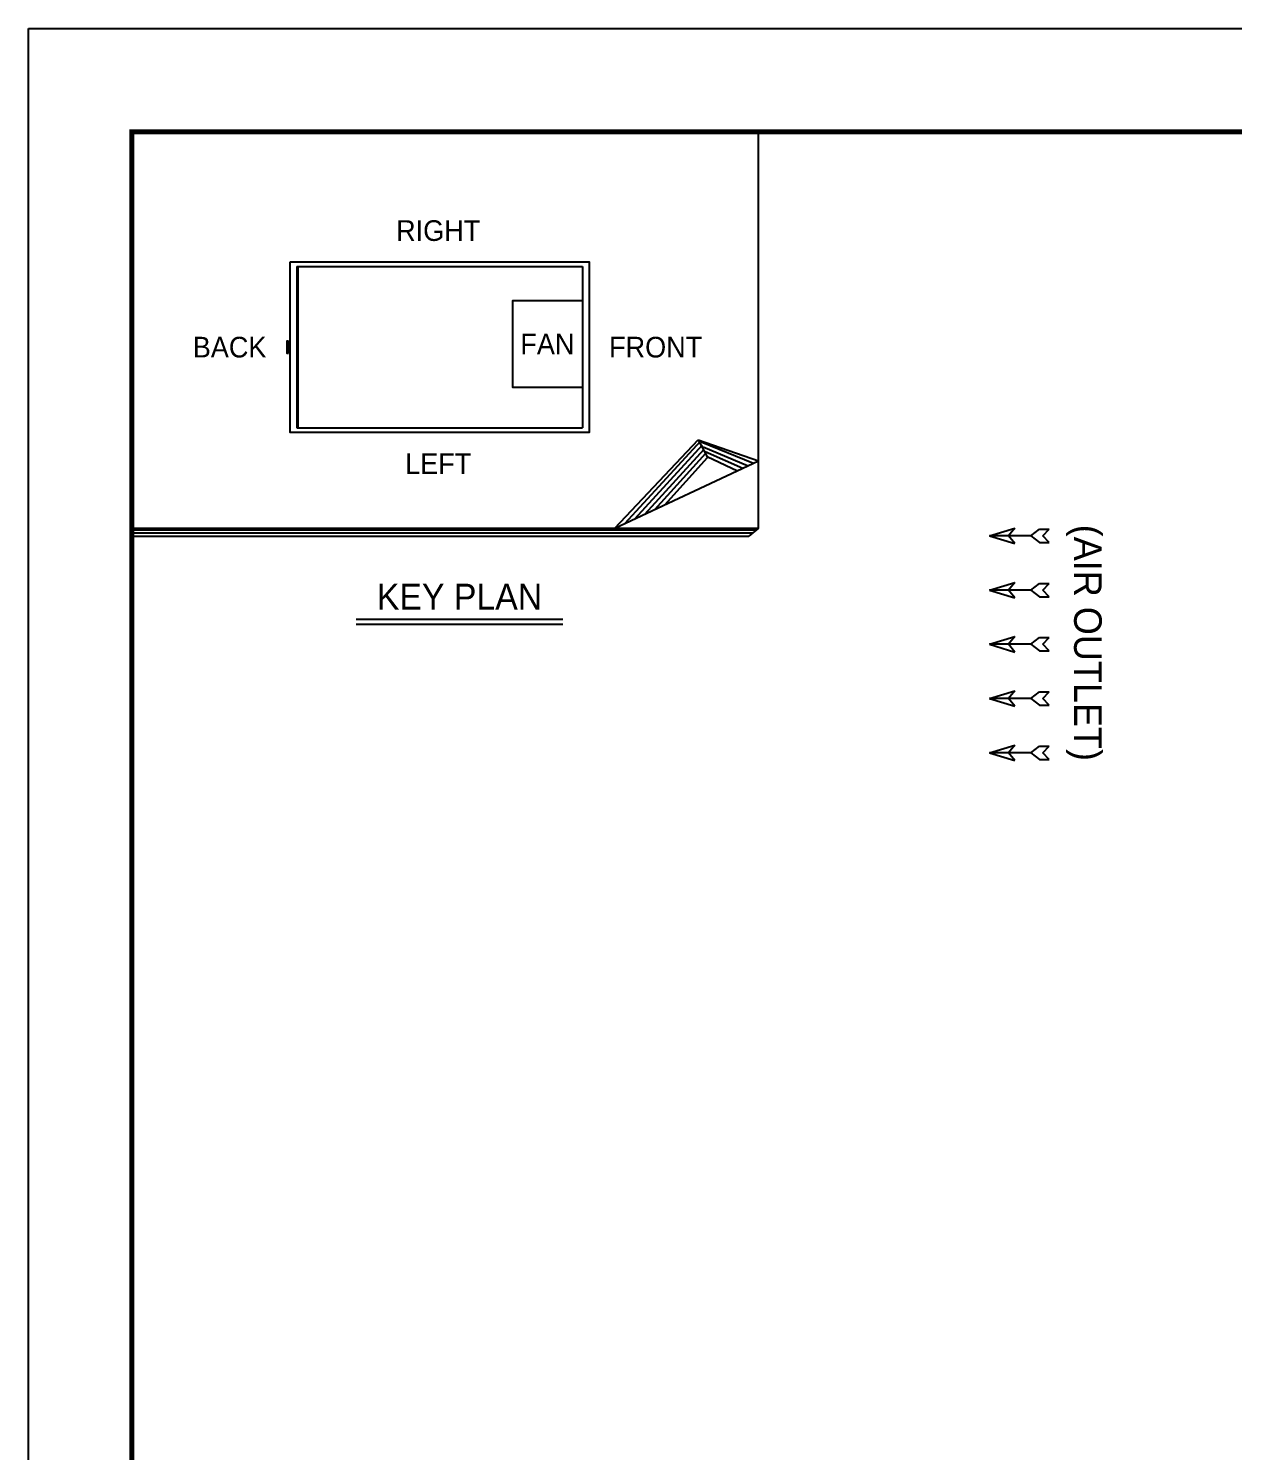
# Model space of a CAD drawing. Header units: millimetres. Extents: x -17070 to 49442, y -291348 to 30929.
# Drawn here: x 20035 to 28196, y 21286 to 30929 of the extents above; entities that cross this region are included whole.
import ezdxf
from ezdxf.enums import TextEntityAlignment as Align

# ---------------------------------------------------------------- set-up
doc = ezdxf.new("R2010")
doc.units = ezdxf.units.MM
for name, color, linetype in [('냉각탑', 4, 'Continuous'), ('냉각탑_box', 1, 'Continuous'), ('냉각탑_dim', 1, 'Continuous'), ('냉각탑_form', 1, 'Continuous'), ('냉각탑_text', 3, 'Continuous')]:
    doc.layers.add(name, color=color, linetype=linetype)
doc.styles.add('돋움', font='Dotum.ttf')

# ---------------------------------------------------------------- blocks, each defined once
blk = doc.blocks.new('화살표 IN OUT')
at = {"layer": '냉각탑_dim'}
for p, q in [((-322.7, 43), (-383.9, 43)), ((-343.1, 0.5), (-383.9, 43)), ((-383.9, -43), (-343.1, 0.5)), ((-266.4, 0), (-322.7, 43)), ((-266.4, 0), (-322.7, -43)), ((-266.4, 0), (0, 0)), ((-163.5, 50), (-121.5, 0)), ((0, 0), (-163.5, 50)), ((-163.5, -50), (-121.5, 0)), ((0, 0), (-163.5, -50)), ((-322.7, -43), (-383.9, -43))]:
    blk.add_line(p, q, dxfattribs=at)

msp = doc.modelspace()

# ---------------------------------------------------------------- linework, layer by layer
at = {"layer": 'Defpoints'}
msp.add_lwpolyline([(20034.6, 30929.3), (49441.8, 30929.3), (49441.8, 10134.2), (20034.6, 10134.2)], close=True, dxfattribs=at)
at = {"layer": '냉각탑', "ltscale": 30}
for p, q in [((21851.5, 29316.1), (21851.5, 28223.7)), ((21851.5, 29316.1), (23786.3, 29316.1)), ((21860.7, 28223.7), (21860.7, 29316.1)), ((23786.3, 29316.1), (23786.3, 28223.7)), ((21851.5, 28223.7), (23786.3, 28223.7))]:
    msp.add_line(p, q, dxfattribs=at)
msp.add_lwpolyline([(21805.4, 29346), (21805.4, 28193.8), (23833.5, 28193.8), (23833.5, 29346)], close=True, dxfattribs=at)
for points in [[(23786.3, 29084.5), (23312.4, 29084.5), (23311.9, 28498), (23786.3, 28498)], [(21796.7, 28810.7), (21785, 28810.7), (21785, 28729.1), (21796.7, 28729.1)], [(21790.9, 28810.7), (21790.9, 28729.1)], [(21796.7, 28729.1), (21796.7, 28810.7)]]:
    msp.add_lwpolyline(points, dxfattribs=at)
at = {"layer": '냉각탑_box'}
for p, q in [((24979.6, 27544), (24979.6, 30229.2)), ((24005.4, 27544), (24570.8, 28141.6)), ((24073, 27575.6), (24587.3, 28134.8)), ((24140.6, 27607.1), (24598.6, 28106.8)), ((24208.1, 27638.7), (24609.8, 28078.8)), ((24570.8, 28141.6), (24979.6, 27999.2)), ((24570.8, 28141.6), (24632.2, 28022.8)), ((24589.6, 28129), (24944.1, 27982.6)), ((24603.2, 28095.3), (24908.5, 27965.9)), ((24616.7, 28061.6), (24873, 27949.3)), ((24005.4, 27544), (24979.6, 27999.2)), ((24275.7, 27670.3), (24621, 28050.8)), ((24343.3, 27701.9), (24632.2, 28022.8)), ((24630.2, 28027.9), (24837.4, 27932.7)), ((20734.8, 27544), (24979.6, 27544)), ((20734.8, 27532.3), (24965.5, 27532.3)), ((20734.8, 27510.8), (24939.6, 27510.8)), ((20734.8, 27489.4), (24913.6, 27489.4)), ((24979.6, 27544), (24913.6, 27489.4)), ((22253.8, 26927.5), (23653.8, 26927.5)), ((22253.8, 26892.5), (23653.8, 26892.5))]:
    msp.add_line(p, q, dxfattribs=at)
at = {"layer": '냉각탑_form', "const_width": 35}
msp.add_lwpolyline([(20734.8, 30229.2), (20734.8, 10834.4), (48741.6, 10834.4), (48741.6, 30229.2)], close=True, dxfattribs=at)

# ---------------------------------------------------------------- block references
at = {"layer": '냉각탑_dim', "xscale": -1.04999997375291, "yscale": 1.04999997374806, "zscale": 1.04999997375}
for p in [(26543.7, 27491.1), (26543.7, 27123.6), (26543.7, 26756.1), (26543.7, 26388.6), (26543.7, 26021.1)]:
    msp.add_blockref('화살표 IN OUT', p, dxfattribs=at)

# ---------------------------------------------------------------- texts
at = {"layer": '냉각탑_text', "style": '돋움'}
for s, height, p in [('RIGHT', 140, (22809.4, 29559.7)), ('BACK', 140, (21396.8, 28769.9)), ('FAN', 140, (23549.1, 28791.3)), ('FRONT', 140, (24282.1, 28769.9)), ('LEFT', 140, (22809.4, 27980.9)), ('KEY PLAN', 175, (22953.8, 27079.2))]:
    msp.add_text(s, height=height, dxfattribs=at).set_placement(p, align=Align.MIDDLE_CENTER)
msp.add_text('(AIR OUTLET)', height=186.667, rotation=270, dxfattribs=at).set_placement((27209.6, 26766.1), align=Align.MIDDLE_CENTER)

doc.saveas('drawing.dxf')
